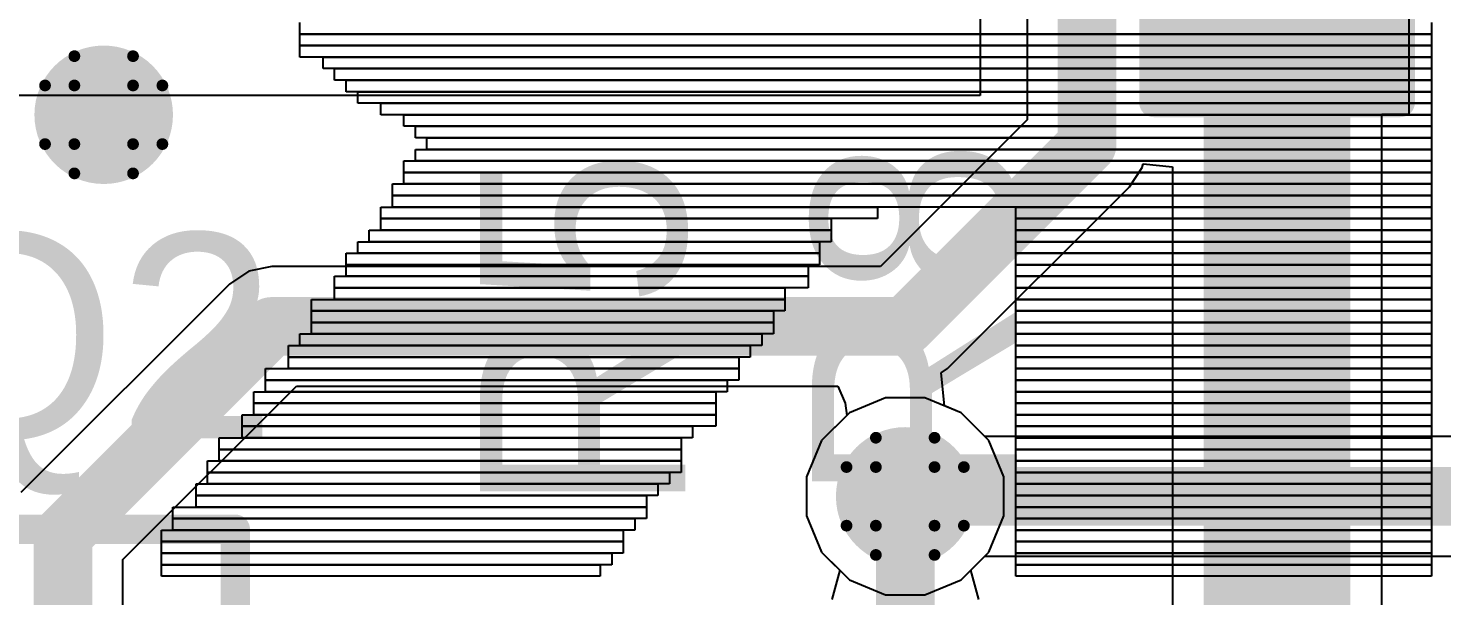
# Model space of a CAD drawing. Header units: inches. Extents: x -25 to 271, y -41 to 15.
# Drawn here: x 22.75 to 28.87, y -33.93 to -31.47 of the extents above; entities that cross this region are included whole.
import ezdxf

# ---------------------------------------------------------------- set-up
doc = ezdxf.new("R2010")
doc.units = ezdxf.units.IN
for name, color, linetype in [('Bottom Layer', 5, 'Continuous'), ('Bottom Overlay', 54, 'Continuous'), ('Drill Drawing', 1, 'Continuous'), ('Top Layer', 1, 'Continuous'), ('Top Overlay', 2, 'Continuous'), ('Top Paste', 8, 'Continuous'), ('Top Solder', 216, 'Continuous'), ('Via Holes', 16, 'Continuous')]:
    doc.layers.add(name, color=color, linetype=linetype)
doc.styles.add('Arial', font='', dxfattribs={"height": 0.2})
doc.styles.get('Arial').set_extended_font_data('Arial')

# ---------------------------------------------------------------- blocks, each defined once
blk = doc.blocks.new('SOT_23_101')
at = {"layer": 'Top Layer'}
for points in [[(-0.41, 1.46), (0.41, 1.46), (0.41, 0.54), (-0.41, 0.54)], [(-1.36, -0.54), (-0.54, -0.54), (-0.54, -1.46), (-1.36, -1.46)], [(0.54, -0.54), (1.36, -0.54), (1.36, -1.46), (0.54, -1.46)]]:
    blk.add_hatch(color=1, dxfattribs=at).paths.add_polyline_path(points)
at = {"layer": 'Top Paste'}
for points in [[(-0.41, 1.46), (0.41, 1.46), (0.41, 0.54), (-0.41, 0.54)], [(-1.36, -0.54), (-0.54, -0.54), (-0.54, -1.46), (-1.36, -1.46)], [(0.54, -0.54), (1.36, -0.54), (1.36, -1.46), (0.54, -1.46)]]:
    blk.add_hatch(color=8, dxfattribs=at).paths.add_polyline_path(points)
at = {"layer": 'Top Solder'}
for points in [[(-0.5116, 1.5616), (0.5116, 1.5616), (0.5116, 0.4384), (-0.5116, 0.4384)], [(-1.4616, -0.4384), (-0.4384, -0.4384), (-0.4384, -1.5616), (-1.4616, -1.5616)], [(0.4384, -0.4384), (1.4616, -0.4384), (1.4616, -1.5616), (0.4384, -1.5616)]]:
    blk.add_hatch(color=216, dxfattribs=at).paths.add_polyline_path(points)
at = {"layer": 'Top Overlay'}
for points in [[(-0.5588, 0.8128, 0.127, 0.127, 0), (-1.5494, 0.8128, 0.127, 0.127, 0)], [(-1.5494, -0.5842, 0.127, 0.127, 0), (-1.5494, 0.8128, 0.127, 0.127, 0)], [(1.5494, 0.8128, 0.127, 0.127, 0), (0.5588, 0.8128, 0.127, 0.127, 0)], [(1.5494, -0.5842, 0.127, 0.127, 0), (1.5494, 0.8128, 0.127, 0.127, 0)], [(0.3302, -0.7874, 0.127, 0.127, 0), (-0.3302, -0.7874, 0.127, 0.127, 0)], [(-1.6764, -1.2954, 0.127, 0.127, 0), (-1.6764, -1.0414, 0.127, 0.127, 0)], [(-1.5494, -1.1684, 0.127, 0.127, 0), (-1.6764, -1.0414, 0.127, 0.127, 0)], [(-1.6764, -1.2954, 0.127, 0.127, 0), (-1.5494, -1.1684, 0.127, 0.127, 0)]]:
    blk.add_lwpolyline(points, format="xyseb", dxfattribs=at)
for points in [[(-1.5812, 0.8128, 0.0635, 0.0635, 1), (-1.5176, 0.8128, 0.0635, 0.0635, 1)], [(-1.5812, 0.8128, 0.0635, 0.0635, 1), (-1.5176, 0.8128, 0.0635, 0.0635, 1)], [(-0.5905, 0.8128, 0.0635, 0.0635, 1), (-0.5271, 0.8128, 0.0635, 0.0635, 1)], [(0.5271, 0.8128, 0.0635, 0.0635, 1), (0.5905, 0.8128, 0.0635, 0.0635, 1)], [(1.5176, 0.8128, 0.0635, 0.0635, 1), (1.5812, 0.8128, 0.0635, 0.0635, 1)], [(1.5176, 0.8128, 0.0635, 0.0635, 1), (1.5812, 0.8128, 0.0635, 0.0635, 1)], [(-1.5812, -0.5842, 0.0635, 0.0635, 1), (-1.5176, -0.5842, 0.0635, 0.0635, 1)], [(1.5176, -0.5842, 0.0635, 0.0635, 1), (1.5812, -0.5842, 0.0635, 0.0635, 1)], [(-0.3619, -0.7874, 0.0635, 0.0635, 1), (-0.2984, -0.7874, 0.0635, 0.0635, 1)], [(0.2984, -0.7874, 0.0635, 0.0635, 1), (0.3619, -0.7874, 0.0635, 0.0635, 1)], [(-1.7082, -1.0414, 0.0635, 0.0635, 1), (-1.6446, -1.0414, 0.0635, 0.0635, 1)], [(-1.7082, -1.0414, 0.0635, 0.0635, 1), (-1.6446, -1.0414, 0.0635, 0.0635, 1)], [(-1.5812, -1.1684, 0.0635, 0.0635, 1), (-1.5176, -1.1684, 0.0635, 0.0635, 1)], [(-1.5812, -1.1684, 0.0635, 0.0635, 1), (-1.5176, -1.1684, 0.0635, 0.0635, 1)], [(-1.7082, -1.2954, 0.0635, 0.0635, 1), (-1.6446, -1.2954, 0.0635, 0.0635, 1)], [(-1.7082, -1.2954, 0.0635, 0.0635, 1), (-1.6446, -1.2954, 0.0635, 0.0635, 1)]]:
    blk.add_lwpolyline(points, format="xyseb", close=True, dxfattribs=at)
blk = doc.blocks.new('RES_0603_104')
at = {"layer": 'Top Layer'}
for points in [[(-0.381, 0.4445), (-0.381, -0.4445), (-1.143, -0.4445), (-1.143, 0.4445)], [(1.143, 0.4445), (1.143, -0.4445), (0.381, -0.4445), (0.381, 0.4445)]]:
    blk.add_hatch(color=1, dxfattribs=at).paths.add_polyline_path(points)
at = {"layer": 'Top Paste'}
for points in [[(-0.381, 0.4445), (-0.381, -0.4445), (-1.143, -0.4445), (-1.143, 0.4445)], [(1.143, 0.4445), (1.143, -0.4445), (0.381, -0.4445), (0.381, 0.4445)]]:
    blk.add_hatch(color=8, dxfattribs=at).paths.add_polyline_path(points)
at = {"layer": 'Top Solder'}
for points in [[(-0.2794, 0.5461), (-0.2794, -0.5461), (-1.2446, -0.5461), (-1.2446, 0.5461)], [(1.2446, 0.5461), (1.2446, -0.5461), (0.2794, -0.5461), (0.2794, 0.5461)]]:
    blk.add_hatch(color=216, dxfattribs=at).paths.add_polyline_path(points)
at = {"layer": 'Top Overlay'}
for points in [[(-1.2192, -0.5334, 0.127, 0.127, 0), (-1.2192, 0.5334, 0.127, 0.127, 0)], [(1.2192, 0.5334, 0.127, 0.127, 0), (-1.2192, 0.5334, 0.127, 0.127, 0)], [(1.2192, -0.5334, 0.127, 0.127, 0), (1.2192, 0.5334, 0.127, 0.127, 0)], [(1.2192, -0.5334, 0.127, 0.127, 0), (-1.2192, -0.5334, 0.127, 0.127, 0)]]:
    blk.add_lwpolyline(points, format="xyseb", dxfattribs=at)
for points in [[(-1.25095, 0.5334, 0.0635, 0.0635, 1), (-1.18745, 0.5334, 0.0635, 0.0635, 1)], [(-1.25095, 0.5334, 0.0635, 0.0635, 1), (-1.18745, 0.5334, 0.0635, 0.0635, 1)], [(1.18745, 0.5334, 0.0635, 0.0635, 1), (1.25095, 0.5334, 0.0635, 0.0635, 1)], [(1.18745, 0.5334, 0.0635, 0.0635, 1), (1.25095, 0.5334, 0.0635, 0.0635, 1)], [(-1.25095, -0.5334, 0.0635, 0.0635, 1), (-1.18745, -0.5334, 0.0635, 0.0635, 1)], [(-1.25095, -0.5334, 0.0635, 0.0635, 1), (-1.18745, -0.5334, 0.0635, 0.0635, 1)], [(1.18745, -0.5334, 0.0635, 0.0635, 1), (1.25095, -0.5334, 0.0635, 0.0635, 1)], [(1.18745, -0.5334, 0.0635, 0.0635, 1), (1.25095, -0.5334, 0.0635, 0.0635, 1)]]:
    blk.add_lwpolyline(points, format="xyseb", close=True, dxfattribs=at)

msp = doc.modelspace()

# ---------------------------------------------------------------- hatches: boundary and pattern name
at = {"layer": 'Bottom Layer'}
h = msp.add_hatch(color=5, dxfattribs=at)
edge = h.paths.add_edge_path()
edge.add_arc((23.0725, -31.8488), 0.3, 0, 360)
h = msp.add_hatch(color=5, dxfattribs=at)
edge = h.paths.add_edge_path()
edge.add_arc((26.543, -33.5026), 0.3, 0, 360)
at = {"layer": 'Top Layer'}
h = msp.add_hatch(color=1, dxfattribs=at)
edge = h.paths.add_edge_path()
edge.add_arc((23.0725, -31.8488), 0.3, 0, 360)
h = msp.add_hatch(color=1, dxfattribs=at)
edge = h.paths.add_edge_path()
edge.add_arc((26.543, -33.5026), 0.3, 0, 360)
at = {"layer": 'Via Holes'}
h = msp.add_hatch(color=7, dxfattribs=at)
edge = h.paths.add_edge_path()
edge.add_arc((23.0725, -31.8488), 0.15, 0, 360)
h = msp.add_hatch(color=7, dxfattribs=at)
edge = h.paths.add_edge_path()
edge.add_arc((26.543, -33.5026), 0.15, 0, 360)

# ---------------------------------------------------------------- linework, layer by layer
at = {"layer": 'Bottom Layer'}
for p, q in [((26.4581, -33.0756), (26.3011, -33.1406)), ((26.6279, -33.0756), (26.4581, -33.0756)), ((26.7849, -33.1406), (26.6279, -33.0756)), ((26.3011, -33.1406), (26.181, -33.2607)), ((26.8879, -33.2436), (26.7849, -33.1406)), ((26.181, -33.2607), (26.116, -33.4177)), ((31.1451, -33.2436), (26.8879, -33.2436)), ((26.116, -33.4177), (26.116, -33.5875)), ((26.116, -33.5875), (26.181, -33.7445)), ((26.181, -33.7445), (26.3011, -33.8646)), ((26.7849, -33.8646), (26.8879, -33.7616)), ((26.8879, -33.7616), (31.2524, -33.7616)), ((26.3011, -33.8646), (26.4581, -33.9296)), ((26.6279, -33.9296), (26.7849, -33.8646)), ((26.4581, -33.9296), (26.6279, -33.9296))]:
    msp.add_line(p, q, dxfattribs=at)
msp.add_lwpolyline([(26.543, -33.5026, 0.254, 0.254, 0), (31.2524, -33.5026, 0.254, 0.254, 0)], format="xyseb", dxfattribs=at)
msp.add_lwpolyline([(26.4795, -33.5026, 0.127, 0.127, 1), (26.6065, -33.5026, 0.127, 0.127, 1)], format="xyseb", close=True, dxfattribs=at)
at = {"layer": 'Bottom Overlay'}
for p, q in [((23.9224, -31.4988), (23.9224, -31.4488)), ((28.8223, -31.4488), (28.8223, -31.4988)), ((28.8223, -31.4988), (23.9224, -31.4988)), ((23.9224, -31.5488), (23.9224, -31.4988)), ((23.9224, -31.4988), (28.8223, -31.4988)), ((28.8223, -31.4988), (28.8223, -31.5488)), ((28.8223, -31.5488), (23.9224, -31.5488)), ((23.9224, -31.5989), (23.9224, -31.5488)), ((23.9224, -31.5488), (28.8223, -31.5488)), ((28.8223, -31.5488), (28.8223, -31.5989)), ((28.8223, -31.5989), (23.9224, -31.5989)), ((24.0224, -31.6489), (24.0224, -31.5989)), ((24.0224, -31.5989), (28.8223, -31.5989)), ((28.8223, -31.5989), (28.8223, -31.6489)), ((28.8223, -31.6489), (24.0224, -31.6489)), ((24.0725, -31.6989), (24.0725, -31.6489)), ((24.0725, -31.6489), (28.8223, -31.6489)), ((28.8223, -31.6989), (24.0725, -31.6989)), ((24.1225, -31.749), (24.1225, -31.6989)), ((24.1225, -31.6989), (28.8223, -31.6989)), ((28.8223, -31.6489), (28.8223, -31.6989)), ((28.8223, -31.6989), (28.8223, -31.749)), ((28.8223, -31.749), (24.1225, -31.749)), ((24.1723, -31.7988), (24.1723, -31.749)), ((24.1723, -31.749), (28.8223, -31.749)), ((28.8223, -31.749), (28.8223, -31.7988)), ((28.8223, -31.7988), (24.1723, -31.7988)), ((24.2724, -31.8488), (24.2724, -31.7988)), ((24.2724, -31.7988), (28.8223, -31.7988)), ((28.8223, -31.7988), (28.8223, -31.8488)), ((28.8223, -31.8488), (24.2724, -31.8488)), ((24.3724, -31.8988), (24.3724, -31.8488)), ((24.3724, -31.8488), (28.8223, -31.8488)), ((28.8223, -31.8488), (28.8223, -31.8988)), ((28.8223, -31.8988), (24.3724, -31.8988)), ((24.4225, -31.9489), (24.4225, -31.8988)), ((24.4225, -31.8988), (28.8223, -31.8988)), ((28.8223, -31.8988), (28.8223, -31.9489)), ((28.8223, -31.9489), (24.4225, -31.9489)), ((24.4225, -32.049), (24.4225, -31.9989)), ((24.4225, -31.9989), (28.8223, -31.9989)), ((24.4723, -31.9989), (24.4723, -31.9489)), ((24.4723, -31.9489), (28.8223, -31.9489)), ((28.8223, -31.9989), (24.4723, -31.9989)), ((28.8223, -31.9489), (28.8223, -31.9989)), ((28.8223, -31.9989), (28.8223, -32.049)), ((24.3724, -32.099), (24.3724, -32.049)), ((24.3724, -32.049), (28.8223, -32.049)), ((28.8223, -32.049), (24.4225, -32.049)), ((28.8223, -32.049), (28.8223, -32.099)), ((28.8223, -32.099), (24.3724, -32.099)), ((24.3724, -32.1488), (24.3724, -32.099)), ((24.3724, -32.099), (28.8223, -32.099)), ((28.8223, -32.099), (28.8223, -32.1488)), ((24.3224, -32.1988), (24.3224, -32.1488)), ((24.3224, -32.1488), (28.8223, -32.1488)), ((28.8223, -32.1488), (24.3724, -32.1488)), ((28.8223, -32.1488), (28.8223, -32.1988)), ((24.2724, -32.2989), (24.2724, -32.2489)), ((24.2724, -32.2489), (26.4225, -32.2489)), ((28.8223, -32.1988), (24.3224, -32.1988)), ((24.3224, -32.2489), (24.3224, -32.1988)), ((24.3224, -32.1988), (28.8223, -32.1988)), ((28.8223, -32.2489), (24.3224, -32.2489)), ((26.4225, -32.2489), (26.4225, -32.2989)), ((27.0224, -32.2989), (27.0224, -32.2489)), ((27.0224, -32.2489), (28.8223, -32.2489)), ((28.8223, -32.1988), (28.8223, -32.2489)), ((28.8223, -32.2489), (28.8223, -32.2989)), ((26.4225, -32.2989), (24.2724, -32.2989)), ((24.2724, -32.3489), (24.2724, -32.2989)), ((24.2724, -32.2989), (26.2223, -32.2989)), ((26.2223, -32.2989), (26.2223, -32.3489)), ((28.8223, -32.2989), (27.0224, -32.2989)), ((27.0224, -32.3489), (27.0224, -32.2989)), ((27.0224, -32.2989), (28.8223, -32.2989)), ((28.8223, -32.2989), (28.8223, -32.3489)), ((24.2223, -32.399), (24.2223, -32.3489)), ((24.2223, -32.3489), (26.2223, -32.3489)), ((26.2223, -32.3489), (24.2724, -32.3489)), ((26.2223, -32.3489), (26.2223, -32.399)), ((28.8223, -32.3489), (27.0224, -32.3489)), ((27.0224, -32.399), (27.0224, -32.3489)), ((27.0224, -32.3489), (28.8223, -32.3489)), ((28.8223, -32.3489), (28.8223, -32.399)), ((24.1723, -32.4488), (24.1723, -32.399)), ((24.1723, -32.399), (26.1723, -32.399)), ((26.2223, -32.399), (24.2223, -32.399)), ((26.1723, -32.399), (26.1723, -32.4488)), ((28.8223, -32.399), (27.0224, -32.399)), ((27.0224, -32.4488), (27.0224, -32.399)), ((27.0224, -32.399), (28.8223, -32.399)), ((28.8223, -32.399), (28.8223, -32.4488)), ((24.1225, -32.4988), (24.1225, -32.4488)), ((24.1225, -32.4488), (26.1723, -32.4488)), ((26.1723, -32.4488), (24.1723, -32.4488)), ((26.1723, -32.4488), (26.1723, -32.4988)), ((27.0224, -32.4988), (27.0224, -32.4488)), ((27.0224, -32.4488), (28.8223, -32.4488)), ((28.8223, -32.4488), (27.0224, -32.4488)), ((28.8223, -32.4488), (28.8223, -32.4988)), ((24.0725, -32.5989), (24.0725, -32.5488)), ((24.0725, -32.5488), (26.1225, -32.5488)), ((26.1723, -32.4988), (24.1225, -32.4988)), ((24.1225, -32.5488), (24.1225, -32.4988)), ((24.1225, -32.4988), (26.1225, -32.4988)), ((26.1225, -32.5488), (24.1225, -32.5488)), ((26.1225, -32.4988), (26.1225, -32.5488)), ((26.1225, -32.5488), (26.1225, -32.5989)), ((27.0224, -32.5488), (27.0224, -32.4988)), ((27.0224, -32.4988), (28.8223, -32.4988)), ((28.8223, -32.4988), (27.0224, -32.4988)), ((27.0224, -32.5989), (27.0224, -32.5488)), ((27.0224, -32.5488), (28.8223, -32.5488)), ((28.8223, -32.5488), (27.0224, -32.5488)), ((28.8223, -32.4988), (28.8223, -32.5488)), ((28.8223, -32.5488), (28.8223, -32.5989)), ((26.1225, -32.5989), (24.0725, -32.5989)), ((24.0725, -32.6489), (24.0725, -32.5989)), ((24.0725, -32.5989), (26.0224, -32.5989)), ((26.0224, -32.5989), (26.0224, -32.6489)), ((28.8223, -32.5989), (27.0224, -32.5989)), ((27.0224, -32.6489), (27.0224, -32.5989)), ((27.0224, -32.5989), (28.8223, -32.5989)), ((28.8223, -32.5989), (28.8223, -32.6489)), ((23.9724, -32.6989), (23.9724, -32.6489)), ((23.9724, -32.6489), (26.0224, -32.6489)), ((26.0224, -32.6489), (24.0725, -32.6489)), ((26.0224, -32.6489), (26.0224, -32.6989)), ((28.8223, -32.6489), (27.0224, -32.6489)), ((27.0224, -32.6989), (27.0224, -32.6489)), ((27.0224, -32.6489), (28.8223, -32.6489)), ((28.8223, -32.6489), (28.8223, -32.6989)), ((26.0224, -32.6989), (23.9724, -32.6989)), ((23.9724, -32.749), (23.9724, -32.6989)), ((23.9724, -32.6989), (25.9724, -32.6989)), ((25.9724, -32.6989), (25.9724, -32.749)), ((27.0224, -32.749), (27.0224, -32.6989)), ((27.0224, -32.6989), (28.8223, -32.6989)), ((28.8223, -32.6989), (27.0224, -32.6989)), ((28.8223, -32.6989), (28.8223, -32.749)), ((23.9224, -32.8488), (23.9224, -32.7988)), ((23.9224, -32.7988), (25.9224, -32.7988)), ((23.9724, -32.7988), (23.9724, -32.749)), ((23.9724, -32.749), (25.9724, -32.749)), ((25.9724, -32.749), (23.9724, -32.749)), ((25.9724, -32.7988), (23.9724, -32.7988)), ((25.9224, -32.7988), (25.9224, -32.8488)), ((25.9724, -32.749), (25.9724, -32.7988)), ((28.8223, -32.749), (27.0224, -32.749)), ((27.0224, -32.7988), (27.0224, -32.749)), ((27.0224, -32.749), (28.8223, -32.749)), ((27.0224, -32.8488), (27.0224, -32.7988)), ((27.0224, -32.7988), (28.8223, -32.7988)), ((28.8223, -32.7988), (27.0224, -32.7988)), ((28.8223, -32.749), (28.8223, -32.7988)), ((28.8223, -32.7988), (28.8223, -32.8488)), ((23.8723, -32.8988), (23.8723, -32.8488)), ((23.8723, -32.8488), (25.8723, -32.8488)), ((25.9224, -32.8488), (23.9224, -32.8488)), ((25.8723, -32.8488), (25.8723, -32.8988)), ((28.8223, -32.8488), (27.0224, -32.8488)), ((27.0224, -32.8988), (27.0224, -32.8488)), ((27.0224, -32.8488), (28.8223, -32.8488)), ((28.8223, -32.8488), (28.8223, -32.8988)), ((23.8723, -32.9489), (23.8723, -32.8988)), ((23.8723, -32.8988), (25.8223, -32.8988)), ((25.8723, -32.8988), (23.8723, -32.8988)), ((25.8223, -32.8988), (25.8223, -32.9489)), ((28.8223, -32.8988), (27.0224, -32.8988)), ((27.0224, -32.9489), (27.0224, -32.8988)), ((27.0224, -32.8988), (28.8223, -32.8988)), ((28.8223, -32.8988), (28.8223, -32.9489)), ((23.7725, -32.9989), (23.7725, -32.9489)), ((23.7725, -32.9489), (25.8223, -32.9489)), ((25.8223, -32.9489), (23.8723, -32.9489)), ((25.8223, -32.9489), (25.8223, -32.9989)), ((27.0224, -32.9989), (27.0224, -32.9489)), ((27.0224, -32.9489), (28.8223, -32.9489)), ((28.8223, -32.9489), (27.0224, -32.9489)), ((28.8223, -32.9489), (28.8223, -32.9989)), ((23.7225, -33.099), (23.7225, -33.049)), ((23.7225, -33.049), (25.7225, -33.049)), ((23.7725, -33.049), (23.7725, -32.9989)), ((23.7725, -32.9989), (25.7725, -32.9989)), ((25.8223, -32.9989), (23.7725, -32.9989)), ((25.7725, -33.049), (23.7725, -33.049)), ((25.7225, -33.049), (25.7225, -33.099)), ((25.7725, -32.9989), (25.7725, -33.049)), ((28.8223, -32.9989), (27.0224, -32.9989)), ((27.0224, -33.049), (27.0224, -32.9989)), ((27.0224, -32.9989), (28.8223, -32.9989)), ((27.0224, -33.099), (27.0224, -33.049)), ((27.0224, -33.049), (28.8223, -33.049)), ((28.8223, -33.049), (27.0224, -33.049)), ((28.8223, -32.9989), (28.8223, -33.049)), ((28.8223, -33.049), (28.8223, -33.099)), ((25.7225, -33.099), (23.7225, -33.099)), ((23.7225, -33.1488), (23.7225, -33.099)), ((23.7225, -33.099), (25.7225, -33.099)), ((25.7225, -33.099), (25.7225, -33.1488)), ((28.8223, -33.099), (27.0224, -33.099)), ((27.0224, -33.1488), (27.0224, -33.099)), ((27.0224, -33.099), (28.8223, -33.099)), ((28.8223, -33.099), (28.8223, -33.1488)), ((23.6724, -33.1988), (23.6724, -33.1488)), ((23.6724, -33.1488), (25.7225, -33.1488)), ((25.7225, -33.1488), (23.7225, -33.1488)), ((25.7225, -33.1488), (25.7225, -33.1988)), ((28.8223, -33.1488), (27.0224, -33.1488)), ((27.0224, -33.1988), (27.0224, -33.1488)), ((27.0224, -33.1488), (28.8223, -33.1488)), ((28.8223, -33.1488), (28.8223, -33.1988)), ((23.6724, -33.2489), (23.6724, -33.1988)), ((23.6724, -33.1988), (25.6224, -33.1988)), ((25.7225, -33.1988), (23.6724, -33.1988)), ((25.6224, -33.1988), (25.6224, -33.2489)), ((28.8223, -33.1988), (27.0224, -33.1988)), ((27.0224, -33.2489), (27.0224, -33.1988)), ((27.0224, -33.1988), (28.8223, -33.1988)), ((28.8223, -33.1988), (28.8223, -33.2489)), ((23.5723, -33.2989), (23.5723, -33.2489)), ((23.5723, -33.2489), (25.5723, -33.2489)), ((25.6224, -33.2489), (23.6724, -33.2489)), ((25.5723, -33.2489), (25.5723, -33.2989)), ((28.8223, -33.2489), (27.0224, -33.2489)), ((27.0224, -33.2989), (27.0224, -33.2489)), ((27.0224, -33.2489), (28.8223, -33.2489)), ((28.8223, -33.2489), (28.8223, -33.2989)), ((23.5223, -33.399), (23.5223, -33.3489)), ((23.5223, -33.3489), (25.5723, -33.3489)), ((25.5723, -33.2989), (23.5723, -33.2989)), ((23.5723, -33.3489), (23.5723, -33.2989)), ((23.5723, -33.2989), (25.5723, -33.2989)), ((25.5723, -33.3489), (23.5723, -33.3489)), ((25.5723, -33.2989), (25.5723, -33.3489)), ((25.5723, -33.3489), (25.5723, -33.399)), ((28.8223, -33.2989), (27.0224, -33.2989)), ((27.0224, -33.3489), (27.0224, -33.2989)), ((27.0224, -33.2989), (28.8223, -33.2989)), ((28.8223, -33.3489), (27.0224, -33.3489)), ((27.0224, -33.399), (27.0224, -33.3489)), ((27.0224, -33.3489), (28.8223, -33.3489)), ((28.8223, -33.2989), (28.8223, -33.3489)), ((28.8223, -33.3489), (28.8223, -33.399)), ((25.5723, -33.399), (23.5223, -33.399)), ((23.5223, -33.4488), (23.5223, -33.399)), ((23.5223, -33.399), (25.5223, -33.399)), ((25.5223, -33.399), (25.5223, -33.4488)), ((28.8223, -33.399), (27.0224, -33.399)), ((27.0224, -33.4488), (27.0224, -33.399)), ((27.0224, -33.399), (28.8223, -33.399)), ((28.8223, -33.399), (28.8223, -33.4488)), ((23.4723, -33.4988), (23.4723, -33.4488)), ((23.4723, -33.4488), (25.4723, -33.4488)), ((25.5223, -33.4488), (23.5223, -33.4488)), ((25.4723, -33.4488), (25.4723, -33.4988)), ((28.8223, -33.4488), (27.0224, -33.4488)), ((27.0224, -33.4988), (27.0224, -33.4488)), ((27.0224, -33.4488), (28.8223, -33.4488)), ((28.8223, -33.4488), (28.8223, -33.4988)), ((23.4723, -33.5488), (23.4723, -33.4988)), ((23.4723, -33.4988), (25.4225, -33.4988)), ((25.4723, -33.4988), (23.4723, -33.4988)), ((25.4225, -33.4988), (25.4225, -33.5488)), ((27.0224, -33.5488), (27.0224, -33.4988)), ((27.0224, -33.4988), (28.8223, -33.4988)), ((28.8223, -33.4988), (27.0224, -33.4988)), ((28.8223, -33.4988), (28.8223, -33.5488)), ((23.3724, -33.5989), (23.3724, -33.5488)), ((23.3724, -33.5488), (25.4225, -33.5488)), ((25.4225, -33.5989), (23.3724, -33.5989)), ((23.3724, -33.6489), (23.3724, -33.5989)), ((23.3724, -33.5989), (25.3724, -33.5989)), ((25.4225, -33.5488), (23.4723, -33.5488)), ((25.3724, -33.5989), (25.3724, -33.6489)), ((25.4225, -33.5488), (25.4225, -33.5989)), ((27.0224, -33.5989), (27.0224, -33.5488)), ((27.0224, -33.5488), (28.8223, -33.5488)), ((28.8223, -33.5488), (27.0224, -33.5488)), ((28.8223, -33.5989), (27.0224, -33.5989)), ((27.0224, -33.6489), (27.0224, -33.5989)), ((27.0224, -33.5989), (28.8223, -33.5989)), ((28.8223, -33.5488), (28.8223, -33.5989)), ((28.8223, -33.5989), (28.8223, -33.6489)), ((23.3224, -33.6989), (23.3224, -33.6489)), ((23.3224, -33.6489), (25.3224, -33.6489)), ((25.3724, -33.6489), (23.3724, -33.6489)), ((25.3224, -33.6489), (25.3224, -33.6989)), ((28.8223, -33.6489), (27.0224, -33.6489)), ((27.0224, -33.6989), (27.0224, -33.6489)), ((27.0224, -33.6489), (28.8223, -33.6489)), ((28.8223, -33.6489), (28.8223, -33.6989)), ((25.3224, -33.6989), (23.3224, -33.6989)), ((23.3224, -33.749), (23.3224, -33.6989)), ((23.3224, -33.6989), (25.3224, -33.6989)), ((25.3224, -33.6989), (25.3224, -33.749)), ((28.8223, -33.6989), (27.0224, -33.6989)), ((27.0224, -33.749), (27.0224, -33.6989)), ((27.0224, -33.6989), (28.8223, -33.6989)), ((28.8223, -33.6989), (28.8223, -33.749)), ((25.3224, -33.749), (23.3224, -33.749)), ((23.3224, -33.7988), (23.3224, -33.749)), ((23.3224, -33.749), (25.2724, -33.749)), ((25.2724, -33.749), (25.2724, -33.7988)), ((28.8223, -33.749), (27.0224, -33.749)), ((27.0224, -33.7988), (27.0224, -33.749)), ((27.0224, -33.749), (28.8223, -33.749)), ((28.8223, -33.749), (28.8223, -33.7988)), ((25.2724, -33.7988), (23.3224, -33.7988)), ((23.3224, -33.8488), (23.3224, -33.7988)), ((23.3224, -33.7988), (25.2223, -33.7988)), ((25.2223, -33.7988), (25.2223, -33.8488)), ((27.0224, -33.8488), (27.0224, -33.7988)), ((27.0224, -33.7988), (28.8223, -33.7988)), ((28.8223, -33.7988), (27.0224, -33.7988)), ((28.8223, -33.7988), (28.8223, -33.8488)), ((25.2223, -33.8488), (23.3224, -33.8488)), ((28.8223, -33.8488), (27.0224, -33.8488))]:
    msp.add_line(p, q, dxfattribs=at)
at = {"layer": 'Drill Drawing'}
for points in [[(22.9455, -31.7218, 0.0508, 0.0508, 0), (22.9455, -31.5948, 0.0508, 0.0508, 0)], [(22.9455, -31.5948, 0.0508, 0.0508, 0), (23.1995, -31.5948, 0.0508, 0.0508, 0)], [(23.1995, -31.7218, 0.0508, 0.0508, 0), (23.1995, -31.5948, 0.0508, 0.0508, 0)], [(22.8185, -31.9758, 0.0508, 0.0508, 0), (22.8185, -31.7218, 0.0508, 0.0508, 0)], [(22.8185, -31.7218, 0.0508, 0.0508, 0), (22.9455, -31.7218, 0.0508, 0.0508, 0)], [(23.1995, -31.7218, 0.0508, 0.0508, 0), (23.3265, -31.7218, 0.0508, 0.0508, 0)], [(23.3265, -31.9758, 0.0508, 0.0508, 0), (23.3265, -31.7218, 0.0508, 0.0508, 0)], [(22.8185, -31.9758, 0.0508, 0.0508, 0), (22.9455, -31.9758, 0.0508, 0.0508, 0)], [(22.9455, -32.1028, 0.0508, 0.0508, 0), (22.9455, -31.9758, 0.0508, 0.0508, 0)], [(23.1995, -31.9758, 0.0508, 0.0508, 0), (23.3265, -31.9758, 0.0508, 0.0508, 0)], [(23.1995, -32.1028, 0.0508, 0.0508, 0), (23.1995, -31.9758, 0.0508, 0.0508, 0)], [(22.9455, -32.1028, 0.0508, 0.0508, 0), (23.1995, -32.1028, 0.0508, 0.0508, 0)], [(26.416, -33.3756, 0.0508, 0.0508, 0), (26.416, -33.2486, 0.0508, 0.0508, 0)], [(26.416, -33.2486, 0.0508, 0.0508, 0), (26.67, -33.2486, 0.0508, 0.0508, 0)], [(26.67, -33.3756, 0.0508, 0.0508, 0), (26.67, -33.2486, 0.0508, 0.0508, 0)], [(26.289, -33.6296, 0.0508, 0.0508, 0), (26.289, -33.3756, 0.0508, 0.0508, 0)], [(26.289, -33.3756, 0.0508, 0.0508, 0), (26.416, -33.3756, 0.0508, 0.0508, 0)], [(26.67, -33.3756, 0.0508, 0.0508, 0), (26.797, -33.3756, 0.0508, 0.0508, 0)], [(26.797, -33.6296, 0.0508, 0.0508, 0), (26.797, -33.3756, 0.0508, 0.0508, 0)], [(26.289, -33.6296, 0.0508, 0.0508, 0), (26.416, -33.6296, 0.0508, 0.0508, 0)], [(26.416, -33.7566, 0.0508, 0.0508, 0), (26.416, -33.6296, 0.0508, 0.0508, 0)], [(26.67, -33.6296, 0.0508, 0.0508, 0), (26.797, -33.6296, 0.0508, 0.0508, 0)], [(26.67, -33.7566, 0.0508, 0.0508, 0), (26.67, -33.6296, 0.0508, 0.0508, 0)], [(26.416, -33.7566, 0.0508, 0.0508, 0), (26.67, -33.7566, 0.0508, 0.0508, 0)]]:
    msp.add_lwpolyline(points, format="xyseb", dxfattribs=at)
for points in [[(22.9328, -31.5948, 0.0254, 0.0254, 1), (22.9582, -31.5948, 0.0254, 0.0254, 1)], [(22.9328, -31.5948, 0.0254, 0.0254, 1), (22.9582, -31.5948, 0.0254, 0.0254, 1)], [(23.1868, -31.5948, 0.0254, 0.0254, 1), (23.2122, -31.5948, 0.0254, 0.0254, 1)], [(23.1868, -31.5948, 0.0254, 0.0254, 1), (23.2122, -31.5948, 0.0254, 0.0254, 1)], [(22.8058, -31.7218, 0.0254, 0.0254, 1), (22.8312, -31.7218, 0.0254, 0.0254, 1)], [(22.8058, -31.7218, 0.0254, 0.0254, 1), (22.8312, -31.7218, 0.0254, 0.0254, 1)], [(22.9328, -31.7218, 0.0254, 0.0254, 1), (22.9582, -31.7218, 0.0254, 0.0254, 1)], [(22.9328, -31.7218, 0.0254, 0.0254, 1), (22.9582, -31.7218, 0.0254, 0.0254, 1)], [(23.1868, -31.7218, 0.0254, 0.0254, 1), (23.2122, -31.7218, 0.0254, 0.0254, 1)], [(23.1868, -31.7218, 0.0254, 0.0254, 1), (23.2122, -31.7218, 0.0254, 0.0254, 1)], [(23.3138, -31.7218, 0.0254, 0.0254, 1), (23.3392, -31.7218, 0.0254, 0.0254, 1)], [(23.3138, -31.7218, 0.0254, 0.0254, 1), (23.3392, -31.7218, 0.0254, 0.0254, 1)], [(22.8058, -31.9758, 0.0254, 0.0254, 1), (22.8312, -31.9758, 0.0254, 0.0254, 1)], [(22.8058, -31.9758, 0.0254, 0.0254, 1), (22.8312, -31.9758, 0.0254, 0.0254, 1)], [(22.9328, -31.9758, 0.0254, 0.0254, 1), (22.9582, -31.9758, 0.0254, 0.0254, 1)], [(22.9328, -31.9758, 0.0254, 0.0254, 1), (22.9582, -31.9758, 0.0254, 0.0254, 1)], [(23.1868, -31.9758, 0.0254, 0.0254, 1), (23.2122, -31.9758, 0.0254, 0.0254, 1)], [(23.1868, -31.9758, 0.0254, 0.0254, 1), (23.2122, -31.9758, 0.0254, 0.0254, 1)], [(23.3138, -31.9758, 0.0254, 0.0254, 1), (23.3392, -31.9758, 0.0254, 0.0254, 1)], [(23.3138, -31.9758, 0.0254, 0.0254, 1), (23.3392, -31.9758, 0.0254, 0.0254, 1)], [(22.9328, -32.1028, 0.0254, 0.0254, 1), (22.9582, -32.1028, 0.0254, 0.0254, 1)], [(22.9328, -32.1028, 0.0254, 0.0254, 1), (22.9582, -32.1028, 0.0254, 0.0254, 1)], [(23.1868, -32.1028, 0.0254, 0.0254, 1), (23.2122, -32.1028, 0.0254, 0.0254, 1)], [(23.1868, -32.1028, 0.0254, 0.0254, 1), (23.2122, -32.1028, 0.0254, 0.0254, 1)], [(26.4033, -33.2486, 0.0254, 0.0254, 1), (26.4287, -33.2486, 0.0254, 0.0254, 1)], [(26.4033, -33.2486, 0.0254, 0.0254, 1), (26.4287, -33.2486, 0.0254, 0.0254, 1)], [(26.6573, -33.2486, 0.0254, 0.0254, 1), (26.6827, -33.2486, 0.0254, 0.0254, 1)], [(26.6573, -33.2486, 0.0254, 0.0254, 1), (26.6827, -33.2486, 0.0254, 0.0254, 1)], [(26.2763, -33.3756, 0.0254, 0.0254, 1), (26.3017, -33.3756, 0.0254, 0.0254, 1)], [(26.2763, -33.3756, 0.0254, 0.0254, 1), (26.3017, -33.3756, 0.0254, 0.0254, 1)], [(26.4033, -33.3756, 0.0254, 0.0254, 1), (26.4287, -33.3756, 0.0254, 0.0254, 1)], [(26.4033, -33.3756, 0.0254, 0.0254, 1), (26.4287, -33.3756, 0.0254, 0.0254, 1)], [(26.6573, -33.3756, 0.0254, 0.0254, 1), (26.6827, -33.3756, 0.0254, 0.0254, 1)], [(26.6573, -33.3756, 0.0254, 0.0254, 1), (26.6827, -33.3756, 0.0254, 0.0254, 1)], [(26.7843, -33.3756, 0.0254, 0.0254, 1), (26.8097, -33.3756, 0.0254, 0.0254, 1)], [(26.7843, -33.3756, 0.0254, 0.0254, 1), (26.8097, -33.3756, 0.0254, 0.0254, 1)], [(26.2763, -33.6296, 0.0254, 0.0254, 1), (26.3017, -33.6296, 0.0254, 0.0254, 1)], [(26.2763, -33.6296, 0.0254, 0.0254, 1), (26.3017, -33.6296, 0.0254, 0.0254, 1)], [(26.4033, -33.6296, 0.0254, 0.0254, 1), (26.4287, -33.6296, 0.0254, 0.0254, 1)], [(26.4033, -33.6296, 0.0254, 0.0254, 1), (26.4287, -33.6296, 0.0254, 0.0254, 1)], [(26.6573, -33.6296, 0.0254, 0.0254, 1), (26.6827, -33.6296, 0.0254, 0.0254, 1)], [(26.6573, -33.6296, 0.0254, 0.0254, 1), (26.6827, -33.6296, 0.0254, 0.0254, 1)], [(26.7843, -33.6296, 0.0254, 0.0254, 1), (26.8097, -33.6296, 0.0254, 0.0254, 1)], [(26.7843, -33.6296, 0.0254, 0.0254, 1), (26.8097, -33.6296, 0.0254, 0.0254, 1)], [(26.4033, -33.7566, 0.0254, 0.0254, 1), (26.4287, -33.7566, 0.0254, 0.0254, 1)], [(26.4033, -33.7566, 0.0254, 0.0254, 1), (26.4287, -33.7566, 0.0254, 0.0254, 1)], [(26.6573, -33.7566, 0.0254, 0.0254, 1), (26.6827, -33.7566, 0.0254, 0.0254, 1)], [(26.6573, -33.7566, 0.0254, 0.0254, 1), (26.6827, -33.7566, 0.0254, 0.0254, 1)]]:
    msp.add_lwpolyline(points, format="xyseb", close=True, dxfattribs=at)
at = {"layer": 'Top Layer'}
for p, q in [((26.868, -26.3906), (26.868, -31.7655)), ((27.0714, -30.0608), (27.0714, -31.8713)), ((28.7246, -31.8465), (28.7246, -30.8305)), ((26.868, -31.7655), (6.9342, -31.7655)), ((27.0714, -31.8713), (26.4357, -32.507)), ((28.6063, -34.3916), (28.6063, -31.8465)), ((28.6063, -31.8465), (28.7246, -31.8465)), ((27.5697, -32.0777), (27.5729, -32.0614)), ((27.5729, -32.0614), (27.6999, -32.0739)), ((27.5135, -32.1617), (27.5697, -32.0777)), ((27.6999, -32.0739), (27.6999, -34.5793)), ((26.7261, -32.9491), (27.5135, -32.1617)), ((23.7007, -32.5267), (23.6167, -32.5829)), ((23.7998, -32.507), (23.7007, -32.5267)), ((26.4357, -32.507), (23.7998, -32.507)), ((23.6167, -32.5829), (22.7132, -33.4864)), ((26.6987, -32.9674), (26.7261, -32.9491)), ((26.7128, -33.1108), (26.6987, -32.9674)), ((23.1553, -33.7768), (23.9071, -33.025)), ((23.9071, -33.025), (26.2508, -33.025)), ((26.2508, -33.025), (26.2831, -33.0991)), ((26.2831, -33.0991), (26.2898, -33.152)), ((26.2898, -33.152), (26.181, -33.2607)), ((26.7849, -33.1406), (26.7128, -33.1108)), ((26.905, -33.2607), (26.7849, -33.1406)), ((26.181, -33.2607), (26.116, -33.4177)), ((26.97, -33.4177), (26.905, -33.2607)), ((26.116, -33.4177), (26.116, -33.5875)), ((26.97, -33.5875), (26.97, -33.4177)), ((26.116, -33.5875), (26.181, -33.7445)), ((26.905, -33.7445), (26.97, -33.5875)), ((23.1553, -34.5666), (23.1553, -33.7768)), ((26.181, -33.7445), (26.2594, -33.8229)), ((26.8266, -33.8229), (26.905, -33.7445)), ((26.2594, -33.8229), (26.2246, -33.9499)), ((26.8614, -33.9499), (26.8266, -33.8229))]:
    msp.add_line(p, q, dxfattribs=at)
for points in [[(27.3304, -31.9786, 0.254, 0.254, 0), (27.3304, -30.0495, 0.254, 0.254, 0)], [(28.1531, -34.5793, 0.635, 0.635, 0), (28.1531, -31.3385, 0.635, 0.635, 0)], [(26.543, -32.766, 0.254, 0.254, 0), (27.3304, -31.9786, 0.254, 0.254, 0)], [(22.8963, -33.6695, 0.254, 0.254, 0), (23.7998, -32.766, 0.254, 0.254, 0)], [(23.7998, -32.766, 0.254, 0.254, 0), (26.543, -32.766, 0.254, 0.254, 0)], [(26.543, -34.4475, 0.254, 0.254, 0), (26.543, -33.5026, 0.254, 0.254, 0)], [(22.8963, -35.0777, 0.254, 0.254, 0), (22.8963, -33.6695, 0.254, 0.254, 0)]]:
    msp.add_lwpolyline(points, format="xyseb", dxfattribs=at)
for points in [[(27.9944, -31.3385, 0.3175, 0.3175, 1), (28.3119, -31.3385, 0.3175, 0.3175, 1)], [(27.2669, -31.9786, 0.127, 0.127, 1), (27.3939, -31.9786, 0.127, 0.127, 1)], [(27.2669, -31.9786, 0.127, 0.127, 1), (27.3939, -31.9786, 0.127, 0.127, 1)], [(23.7363, -32.766, 0.127, 0.127, 1), (23.8633, -32.766, 0.127, 0.127, 1)], [(23.7363, -32.766, 0.127, 0.127, 1), (23.8633, -32.766, 0.127, 0.127, 1)], [(26.4795, -32.766, 0.127, 0.127, 1), (26.6065, -32.766, 0.127, 0.127, 1)], [(26.4795, -32.766, 0.127, 0.127, 1), (26.6065, -32.766, 0.127, 0.127, 1)], [(26.4795, -33.5026, 0.127, 0.127, 1), (26.6065, -33.5026, 0.127, 0.127, 1)], [(22.8328, -33.6695, 0.127, 0.127, 1), (22.9598, -33.6695, 0.127, 0.127, 1)], [(22.8328, -33.6695, 0.127, 0.127, 1), (22.9598, -33.6695, 0.127, 0.127, 1)]]:
    msp.add_lwpolyline(points, format="xyseb", close=True, dxfattribs=at)

# ---------------------------------------------------------------- block references
at = {"rotation": 270}
for name, p in [('RES_0603_104', (28.1531, -30.5765)), ('SOT_23_101', (22.8295, -35.1945))]:
    msp.add_blockref(name, p, dxfattribs=at)

# ---------------------------------------------------------------- texts
at = {"layer": 'Top Overlay', "style": 'Arial'}
for s, p in [('R8', (27.0277, -33.5388)), ('R5', (25.5904, -33.5828))]:
    msp.add_text(s, height=0.889, rotation=90, dxfattribs=at).set_placement(p)
msp.add_text('Q2', height=0.889, dxfattribs=at).set_placement((22.1651, -33.2512))

doc.saveas('drawing.dxf')
